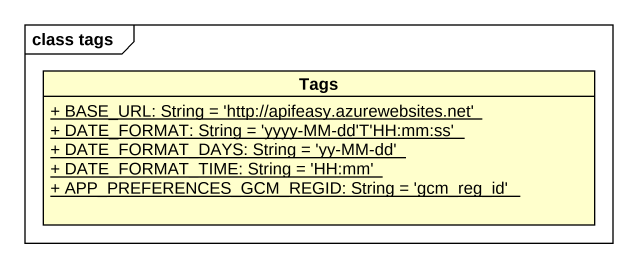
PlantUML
@startuml
mainframe class tags
hide circle
hide empty members
skinparam classAttributeIconSize 0
class Tags {
  {static} + BASE_URL: String = 'http://apifeasy.azurewebsites.net'
  {static} + DATE_FORMAT: String = 'yyyy-MM-dd'T'HH:mm:ss'
  {static} + DATE_FORMAT_DAYS: String = 'yy-MM-dd'
  {static} + DATE_FORMAT_TIME: String = 'HH:mm'
  {static} + APP_PREFERENCES_GCM_REGID: String = 'gcm_reg_id'
}
@enduml
